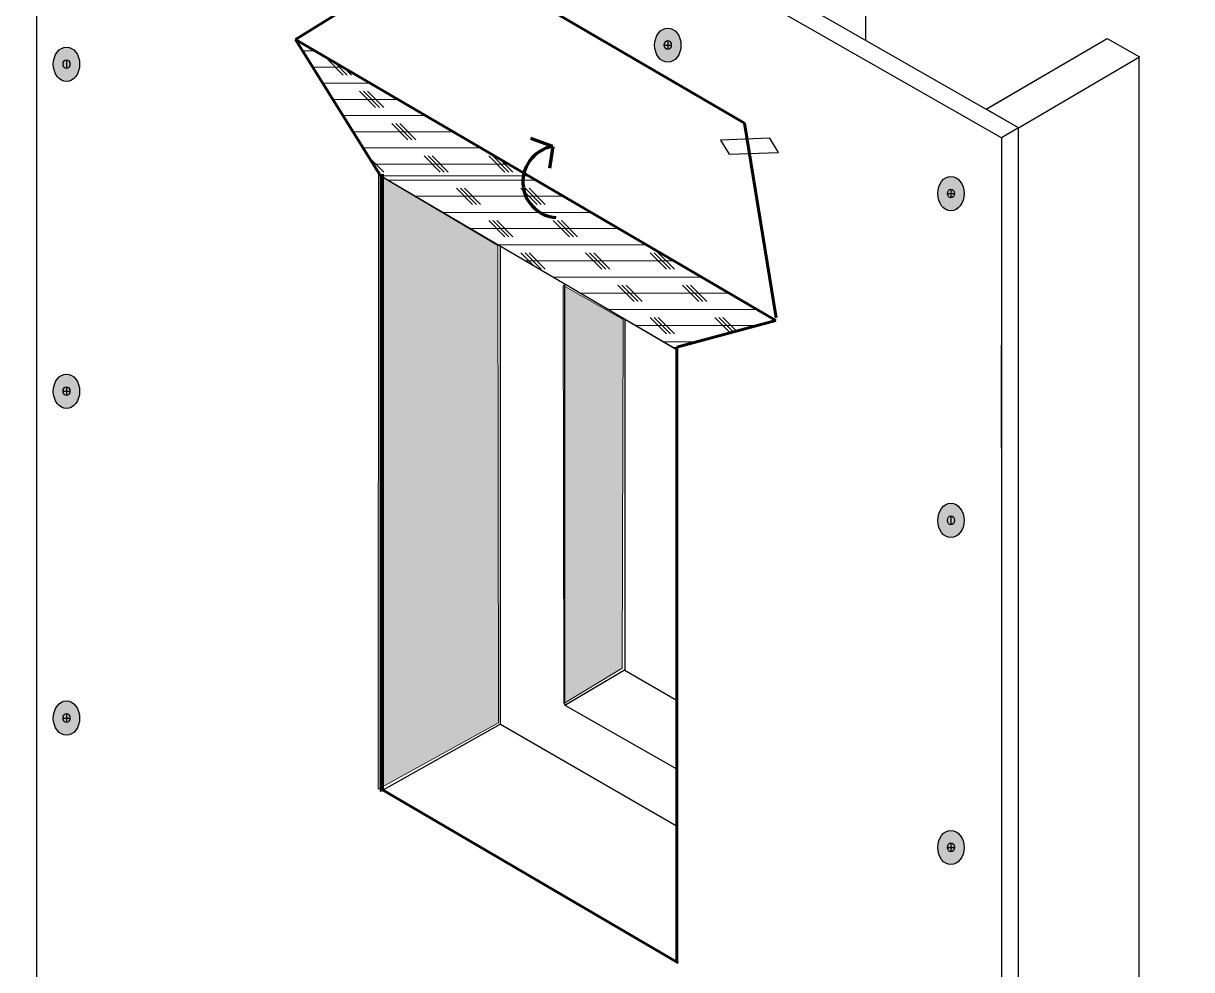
# Model space of a CAD drawing. Extents: x -1328 to 5679, y -4611 to 1603.
# Drawn here: x -817.5 to -492, y -82.9 to 180.6 of the extents above; entities that cross this region are included whole.
import ezdxf

# ---------------------------------------------------------------- set-up
doc = ezdxf.new("R2010")
doc.units = 0
doc.header["$MEASUREMENT"] = 0
for name, color, linetype, lineweight in [('.ATI-HATCH', 7, 'Continuous', 0), ('G-ANNO-TTLB', 7, 'Continuous', 0), ('Layer 12', 7, 'Continuous', 0), ('TYVEK', 7, 'Continuous', 0)]:
    doc.layers.add(name, color=color, linetype=linetype, lineweight=lineweight)

# ---------------------------------------------------------------- blocks, each defined once
blk = doc.blocks.new('Block_77')
at = {"layer": 'TYVEK', "true_color": 0x003b71, "transparency": 33554687}
h = blk.add_hatch(color=156, dxfattribs=at)
h.dxf.hatch_style = 2
edge = h.paths.add_edge_path()
edge.add_ellipse((-637.96, 174.55), major_axis=(0, 4.78), ratio=0.766948, start_angle=0, end_angle=360)
h = blk.add_hatch(color=156, dxfattribs=at)
h.dxf.hatch_style = 2
edge = h.paths.add_edge_path()
edge.add_ellipse((-805.47, 169.25), major_axis=(0, 4.78), ratio=0.766948, start_angle=0, end_angle=360)
h = blk.add_hatch(color=156, dxfattribs=at)
h.dxf.hatch_style = 2
edge = h.paths.add_edge_path()
edge.add_ellipse((-559.09, 133.22), major_axis=(0, 4.78), ratio=0.766948, start_angle=0, end_angle=360)
h = blk.add_hatch(color=156, dxfattribs=at)
h.dxf.hatch_style = 2
edge = h.paths.add_edge_path()
edge.add_ellipse((-805.47, 78.17), major_axis=(0, 4.78), ratio=0.766948, start_angle=0, end_angle=360)
h = blk.add_hatch(color=156, dxfattribs=at)
h.dxf.hatch_style = 2
edge = h.paths.add_edge_path()
edge.add_ellipse((-559.09, 42.17), major_axis=(0, 4.78), ratio=0.766948, start_angle=0, end_angle=360)
h = blk.add_hatch(color=156, dxfattribs=at)
h.dxf.hatch_style = 2
edge = h.paths.add_edge_path()
edge.add_ellipse((-805.47, -12.88), major_axis=(0, 4.78), ratio=0.766948, start_angle=0, end_angle=360)
h = blk.add_hatch(color=156, dxfattribs=at)
h.dxf.hatch_style = 2
edge = h.paths.add_edge_path()
edge.add_ellipse((-559.09, -48.91), major_axis=(0, 4.78), ratio=0.766948, start_angle=0, end_angle=360)
at = {"layer": 'TYVEK', "color": 18, "lineweight": 25, "true_color": 0x080808}
for p, q in [((-637.96, 175.82), (-637.96, 173.35)), ((-638.94, 174.58), (-636.99, 174.58)), ((-805.47, 170.51), (-805.47, 168.04)), ((-559.09, 134.48), (-559.09, 132.02)), ((-806.44, 78.2), (-804.5, 78.2)), ((-805.47, 79.43), (-805.47, 76.97)), ((-559.09, 43.43), (-559.09, 40.97)), ((-806.44, -12.85), (-804.5, -12.85)), ((-805.47, -11.62), (-805.47, -14.08)), ((-559.09, -47.64), (-559.09, -50.11)), ((-560.06, -48.88), (-558.11, -48.88))]:
    blk.add_line(p, q, dxfattribs=at)
at = {"layer": 'TYVEK', "color": 18, "lineweight": 25, "true_color": 0x000000}
blk.add_line((-560.06, 133.25), (-558.11, 133.25), dxfattribs=at)
at = {"layer": 'TYVEK', "color": 33, "lineweight": 25, "true_color": 0xcc9966}
for points in [[(-559.6, 137.59)], [(-805.98, 82.59)], [(-809.65, 77.81)], [(-809.65, -13.21)], [(-805.98, -17.99)]]:
    blk.add_lwpolyline(points, dxfattribs=at)
at = {"layer": 'TYVEK', "color": 18, "lineweight": 25, "true_color": 0x000000}
for centre, major_axis, ratio in [((-637.96, 174.55), (0, 4.78), 0.766948), ((-805.47, 169.25), (0, 4.78), 0.766948), ((-559.09, 133.22), (0, 4.78), 0.766948), ((-559.09, 133.25), (0, 1.23), 0.788846), ((-805.47, 78.17), (0, 4.78), 0.766948), ((-559.09, 42.17), (0, 4.78), 0.766948), ((-805.47, -12.88), (0, 4.78), 0.766948), ((-559.09, -48.91), (0, 4.78), 0.766948)]:
    blk.add_ellipse(centre, major_axis=major_axis, ratio=ratio, dxfattribs=at)
at = {"layer": 'TYVEK', "color": 18, "lineweight": 25, "true_color": 0x080808}
for centre in [(-637.96, 174.58), (-805.47, 169.28), (-805.47, 78.2), (-559.09, 42.2), (-805.47, -12.85), (-559.09, -48.88)]:
    blk.add_ellipse(centre, major_axis=(0, 1.23), ratio=0.788846, dxfattribs=at)
blk = doc.blocks.new('Block_246')
at = {"layer": '.ATI-HATCH'}
for points, knots in [([(-741.65, 176.09), (-741.65, 176.09), (-718.06, 138.21), (-718.06, 138.21), (-718.06, 138.21), (-717.91, 138.12), (-717.91, 138.12), (-717.91, 138.12), (-678.2, 138.12), (-678.2, 138.12), (-678.2, 138.12), (-678.03, 138.9), (-678.03, 138.9), (-678.03, 138.9), (-741.65, 176.09), (-741.65, 176.09)], [0, 0, 0, 0, 1, 1, 1, 2, 2, 2, 3, 3, 3, 4, 4, 4, 5, 5, 5, 5]), ([(-676.7, 138.12), (-676.7, 138.12), (-717.4, 138.12), (-717.4, 138.12), (-717.4, 138.12), (-717.4, 137.82), (-717.4, 137.82), (-717.4, 137.82), (-636.38, 90.34), (-636.38, 90.34), (-636.38, 90.34), (-635.48, 90.34), (-635.48, 90.34), (-635.48, 90.34), (-635.48, 90.44), (-635.48, 90.44), (-635.48, 90.44), (-607.84, 97.87), (-607.84, 97.87), (-607.84, 97.87), (-676.7, 138.12), (-676.7, 138.12)], [0, 0, 0, 0, 1, 1, 1, 2, 2, 2, 3, 3, 3, 4, 4, 4, 5, 5, 5, 6, 6, 6, 7, 7, 7, 7])]:
    blk.add_open_spline(points, degree=3, knots=knots, dxfattribs=at)
at = {"layer": '.ATI-HATCH', "color": 8, "lineweight": 0, "true_color": 0x808080}
for points in [[(-739.7, 172.95), (-739.7, 172.95), (-736.29, 172.95), (-736.29, 172.95)], [(-728.36, 166.2), (-728.36, 166.2), (-732.86, 170.7), (-732.86, 170.7)], [(-727.24, 166.2), (-727.24, 166.2), (-730.75, 169.72), (-730.75, 169.72)], [(-736.89, 168.45), (-736.89, 168.45), (-728.59, 168.45), (-728.59, 168.45)], [(-726.11, 166.2), (-726.11, 166.2), (-728.05, 168.14), (-728.05, 168.14)], [(-734.09, 163.95), (-734.09, 163.95), (-720.89, 163.95), (-720.89, 163.95)], [(-719.36, 157.2), (-719.36, 157.2), (-723.86, 161.7), (-723.86, 161.7)], [(-718.24, 157.2), (-718.24, 157.2), (-722.74, 161.7), (-722.74, 161.7)], [(-717.11, 157.2), (-717.11, 157.2), (-721.61, 161.7), (-721.61, 161.7)], [(-731.29, 159.45), (-731.29, 159.45), (-713.19, 159.45), (-713.19, 159.45)], [(-728.48, 154.95), (-728.48, 154.95), (-705.49, 154.95), (-705.49, 154.95)], [(-725.68, 150.45), (-725.68, 150.45), (-697.79, 150.45), (-697.79, 150.45)], [(-710.36, 148.2), (-710.36, 148.2), (-714.86, 152.7), (-714.86, 152.7)], [(-709.24, 148.2), (-709.24, 148.2), (-713.74, 152.7), (-713.74, 152.7)], [(-708.11, 148.2), (-708.11, 148.2), (-712.61, 152.7), (-712.61, 152.7)], [(-722.88, 145.95), (-722.88, 145.95), (-690.09, 145.95), (-690.09, 145.95)], [(-717.11, 139.2), (-717.11, 139.2), (-721.26, 143.34), (-721.26, 143.34)], [(-701.36, 139.2), (-701.36, 139.2), (-705.86, 143.7), (-705.86, 143.7)], [(-700.23, 139.2), (-700.23, 139.2), (-704.73, 143.7), (-704.73, 143.7)], [(-699.11, 139.2), (-699.11, 139.2), (-703.61, 143.7), (-703.61, 143.7)], [(-683.36, 139.2), (-683.36, 139.2), (-687.86, 143.7), (-687.86, 143.7)], [(-682.23, 139.2), (-682.23, 139.2), (-686.73, 143.7), (-686.73, 143.7)], [(-720.08, 141.45), (-720.08, 141.45), (-682.39, 141.45), (-682.39, 141.45)], [(-718.24, 139.2), (-718.24, 139.2), (-719.4, 140.36), (-719.4, 140.36)], [(-681.11, 139.2), (-681.11, 139.2), (-684.71, 142.81), (-684.71, 142.81)], [(-715.91, 136.95), (-715.91, 136.95), (-674.69, 136.95), (-674.69, 136.95)], [(-692.36, 130.2), (-692.36, 130.2), (-696.86, 134.7), (-696.86, 134.7)], [(-691.23, 130.2), (-691.23, 130.2), (-695.73, 134.7), (-695.73, 134.7)], [(-690.11, 130.2), (-690.11, 130.2), (-694.61, 134.7), (-694.61, 134.7)], [(-674.35, 130.2), (-674.35, 130.2), (-678.86, 134.7), (-678.86, 134.7)], [(-673.23, 130.2), (-673.23, 130.2), (-677.73, 134.7), (-677.73, 134.7)], [(-672.1, 130.2), (-672.1, 130.2), (-676.61, 134.7), (-676.61, 134.7)], [(-708.23, 132.45), (-708.23, 132.45), (-666.99, 132.45), (-666.99, 132.45)], [(-700.55, 127.95), (-700.55, 127.95), (-659.29, 127.95), (-659.29, 127.95)], [(-683.36, 121.2), (-683.36, 121.2), (-687.86, 125.7), (-687.86, 125.7)], [(-682.23, 121.2), (-682.23, 121.2), (-686.73, 125.7), (-686.73, 125.7)], [(-681.11, 121.2), (-681.11, 121.2), (-685.61, 125.7), (-685.61, 125.7)], [(-665.35, 121.2), (-665.35, 121.2), (-669.85, 125.7), (-669.85, 125.7)], [(-664.23, 121.2), (-664.23, 121.2), (-668.73, 125.7), (-668.73, 125.7)], [(-663.1, 121.2), (-663.1, 121.2), (-667.6, 125.7), (-667.6, 125.7)], [(-692.87, 123.45), (-692.87, 123.45), (-651.6, 123.45), (-651.6, 123.45)], [(-685.19, 118.95), (-685.19, 118.95), (-643.9, 118.95), (-643.9, 118.95)], [(-675.33, 113.17), (-675.33, 113.17), (-678.86, 116.7), (-678.86, 116.7)], [(-673.23, 112.2), (-673.23, 112.2), (-677.73, 116.7), (-677.73, 116.7)], [(-677.51, 114.45), (-677.51, 114.45), (-636.2, 114.45), (-636.2, 114.45)], [(-672.1, 112.2), (-672.1, 112.2), (-676.61, 116.7), (-676.61, 116.7)], [(-656.35, 112.2), (-656.35, 112.2), (-660.85, 116.7), (-660.85, 116.7)], [(-655.23, 112.2), (-655.23, 112.2), (-659.73, 116.7), (-659.73, 116.7)], [(-654.1, 112.2), (-654.1, 112.2), (-658.6, 116.7), (-658.6, 116.7)], [(-638.35, 112.2), (-638.35, 112.2), (-642.85, 116.7), (-642.85, 116.7)], [(-637.22, 112.2), (-637.22, 112.2), (-641.73, 116.7), (-641.73, 116.7)], [(-636.1, 112.2), (-636.1, 112.2), (-640.6, 116.7), (-640.6, 116.7)], [(-669.83, 109.94), (-669.83, 109.94), (-628.5, 109.94), (-628.5, 109.94)], [(-647.35, 103.19), (-647.35, 103.19), (-651.85, 107.69), (-651.85, 107.69)], [(-646.23, 103.19), (-646.23, 103.19), (-650.73, 107.69), (-650.73, 107.69)], [(-645.1, 103.19), (-645.1, 103.19), (-649.6, 107.69), (-649.6, 107.69)], [(-629.35, 103.19), (-629.35, 103.19), (-633.85, 107.69), (-633.85, 107.69)], [(-628.22, 103.19), (-628.22, 103.19), (-632.72, 107.69), (-632.72, 107.69)], [(-627.1, 103.19), (-627.1, 103.19), (-631.6, 107.69), (-631.6, 107.69)], [(-662.15, 105.44), (-662.15, 105.44), (-620.8, 105.44), (-620.8, 105.44)], [(-654.47, 100.94), (-654.47, 100.94), (-613.1, 100.94), (-613.1, 100.94)], [(-638.35, 94.19), (-638.35, 94.19), (-642.85, 98.69), (-642.85, 98.69)], [(-637.22, 94.19), (-637.22, 94.19), (-641.73, 98.69), (-641.73, 98.69)], [(-636.1, 94.19), (-636.1, 94.19), (-640.6, 98.69), (-640.6, 98.69)], [(-620.6, 94.44), (-620.6, 94.44), (-624.85, 98.69), (-624.85, 98.69)], [(-619.71, 94.68), (-619.71, 94.68), (-623.72, 98.69), (-623.72, 98.69)], [(-618.82, 94.92), (-618.82, 94.92), (-622.6, 98.69), (-622.6, 98.69)], [(-646.79, 96.44), (-646.79, 96.44), (-613.15, 96.44), (-613.15, 96.44)], [(-639.11, 91.94), (-639.11, 91.94), (-629.9, 91.94), (-629.9, 91.94)]]:
    blk.add_open_spline(points, degree=3, dxfattribs=at)

msp = doc.modelspace()

# ---------------------------------------------------------------- hatches: boundary and pattern name
at = {"layer": 'G-ANNO-TTLB', "true_color": 0xff00ff, "transparency": 33554687}
h = msp.add_hatch(color=6, dxfattribs=at)
edge = h.paths.add_edge_path()
edge.add_spline(control_points=[(1626, -853.91), (1626, -853.91), (-1303.52, -853.91), (-1303.52, -853.91), (-1303.52, -853.91), (-1303.52, 1603.09), (-1303.52, 1603.09), (-1303.52, 1603.09), (1626, 1603.09), (1626, 1603.09), (1626, 1603.09), (1626, -853.91), (1626, -853.91)], knot_values=[0, 0, 0, 0, 1, 1, 1, 2, 2, 2, 3, 3, 3, 4, 4, 4, 4], degree=3, periodic=0)
edge = h.paths.add_edge_path()
edge.add_spline(control_points=[(-1294.52, 1594.09), (-1294.52, 1594.09), (-1294.52, -844.91), (-1294.52, -844.91), (-1294.52, -844.91), (1617, -844.91), (1617, -844.91), (1617, -844.91), (1617, 1594.09), (1617, 1594.09), (1617, 1594.09), (-1294.52, 1594.09), (-1294.52, 1594.09)], knot_values=[0, 0, 0, 0, 1, 1, 1, 2, 2, 2, 3, 3, 3, 4, 4, 4, 4], degree=3, periodic=0)
edge.add_line((-1294.52, 1594.09), (-1294.52, 1594.09))
at = {"layer": 'Layer 12', "true_color": 0x848484, "transparency": 33554495}
h = msp.add_hatch(color=252, dxfattribs=at)
h.dxf.hatch_style = 2
h.paths.add_polyline_path([(-685.15, -14.23), (-718.61, -32.62), (-718.54, 138.41), (-685.34, 118.8)])
h = msp.add_hatch(color=252, dxfattribs=at)
h.dxf.hatch_style = 2
h.paths.add_polyline_path([(-650.65, 1.05), (-666.94, -8.77), (-667.15, 107.63), (-650.35, 98.16)])

# ---------------------------------------------------------------- linework, layer by layer
at = {"layer": 'G-ANNO-TTLB'}
for points in [[(1626, -853.91), (1626, -853.91), (-1303.52, -853.91), (-1303.52, -853.91), (-1303.52, -853.91), (-1303.52, 1603.09), (-1303.52, 1603.09), (-1303.52, 1603.09), (1626, 1603.09), (1626, 1603.09), (1626, 1603.09), (1626, -853.91), (1626, -853.91)], [(-1294.52, 1594.09), (-1294.52, 1594.09), (-1294.52, -844.91), (-1294.52, -844.91), (-1294.52, -844.91), (1617, -844.91), (1617, -844.91), (1617, -844.91), (1617, 1594.09), (1617, 1594.09), (1617, 1594.09), (-1294.52, 1594.09), (-1294.52, 1594.09)]]:
    msp.add_open_spline(points, degree=3, knots=[0, 0, 0, 0, 1, 1, 1, 2, 2, 2, 3, 3, 3, 4, 4, 4, 4], dxfattribs=at)
at = {"layer": 'Layer 12'}
for points in [[(-685.15, -14.23), (-718.61, -32.62), (-718.54, 138.41), (-685.34, 118.8)], [(-650.65, 1.05), (-666.94, -8.77), (-667.15, 107.63), (-650.35, 98.16)]]:
    msp.add_lwpolyline(points, close=True, dxfattribs=at)
at = {"layer": 'TYVEK', "color": 2, "lineweight": 25, "true_color": 0xffff00}
for p, q in [((-540.23, 151.56), (-809.06, 305.07)), ((-813.87, 302.29), (-813.87, -120.01)), ((-545.04, 148.78), (-813.87, 302.29)), ((-540.23, 57.04), (-540.23, 151.56)), ((-545.04, 148.78), (-545.04, -275.65)), ((-545.04, 62.34), (-545.04, 91)), ((-540.23, -272.86), (-540.23, 64.04)), ((-813.87, 4.33), (-813.87, -120.01))]:
    msp.add_line(p, q, dxfattribs=at)
at = {"layer": 'TYVEK', "color": 18, "lineweight": 25, "true_color": 0x000000}
for p, q in [((-813.87, 302.37), (-813.87, -119.87)), ((-545.04, 148.78), (-813.87, 302.28)), ((-545.04, 148.78), (-545.04, -275.65)), ((-718.01, -33.34), (-718.01, 138.13)), ((-717.91, 138.13), (-635.32, 89.72)), ((-684.61, -14.53), (-684.61, 118.61)), ((-666.61, -9.26), (-666.61, 108.06)), ((-649.81, 0.38), (-649.81, 98.21)), ((-635.32, -81.07), (-635.32, 89.72)), ((-666.61, -9.26), (-649.81, 0.71)), ((-650.09, 0.54), (-635.32, -7.98)), ((-666.61, -9.26), (-635.32, -27.12)), ((-684.61, -14.53), (-718.01, -33.34)), ((-684.61, -14.53), (-635.32, -42.96))]:
    msp.add_line(p, q, dxfattribs=at)
at = {"layer": 'TYVEK', "color": 33, "lineweight": 25, "true_color": 0xcc9966}
for p, q in [((-582.85, 214.82), (-582.85, 175.89)), ((-548.98, 156.87), (-515.57, 176.44)), ((-515.57, 176.44), (-506.59, 171.26)), ((-540.23, 151.56), (-506.59, 171.26)), ((-506.61, -253.29), (-506.61, 171.13))]:
    msp.add_line(p, q, dxfattribs=at)
at = {"layer": 'TYVEK', "color": 18, "lineweight": 60, "true_color": 0x000000}
for p, q in [((-741.65, 176.09), (-700.63, 201.84)), ((-700.63, 201.84), (-616.6, 152.86)), ((-607.84, 97.87), (-741.65, 176.09)), ((-718.01, 138.13), (-741.65, 176.09)), ((-607.75, 98.58), (-616.6, 152.86)), ((-717.4, -32.81), (-717.4, 138.6)), ((-635.48, 90.44), (-607.84, 97.87)), ((-635.48, -80.97), (-635.48, 90.44)), ((-717.4, -32.81), (-635.07, -81.07))]:
    msp.add_line(p, q, dxfattribs=at)
at = {"layer": 'TYVEK', "color": 165, "lineweight": 25, "true_color": 0x4c5f99}
msp.add_line((-540.23, 151.56), (-545.04, 148.78), dxfattribs=at)
at = {"layer": 'TYVEK', "color": 18, "lineweight": 70, "true_color": 0x000000}
for q in [(-676.08, 148.6), (-670.94, 140.29)]:
    msp.add_line((-669.95, 146.36), q, dxfattribs=at)
at = {"layer": 'TYVEK', "color": 33, "lineweight": 25, "true_color": 0xcc9966}
msp.add_lwpolyline([(-540.23, 151.56), (-549.23, 156.72), (-515.58, 176.43), (-506.58, 171.27)], dxfattribs=at)
at = {"layer": 'TYVEK', "color": 2, "lineweight": 25, "true_color": 0xffff00}
msp.add_lwpolyline([(-609.57, 148.65), (-623.32, 148.13), (-620.86, 144.18), (-607.11, 144.7)], close=True, dxfattribs=at)
at = {"layer": 'TYVEK', "color": 18, "lineweight": 70, "true_color": 0x000000}
msp.add_open_spline([(-669.95, 146.36), (-675.4, 145.46), (-679.09, 140.32), (-678.2, 134.87), (-677.45, 130.33), (-673.7, 126.88), (-669.12, 126.52)], degree=3, knots=[0, 0, 0, 0, 1, 1, 1, 2, 2, 2, 2], dxfattribs=at)

# ---------------------------------------------------------------- block references
at = {"layer": '.ATI-HATCH'}
msp.add_blockref('Block_246', (0, 0), dxfattribs=at)
at = {"layer": 'TYVEK'}
msp.add_blockref('Block_77', (0, 0), dxfattribs=at)

doc.saveas('drawing.dxf')
